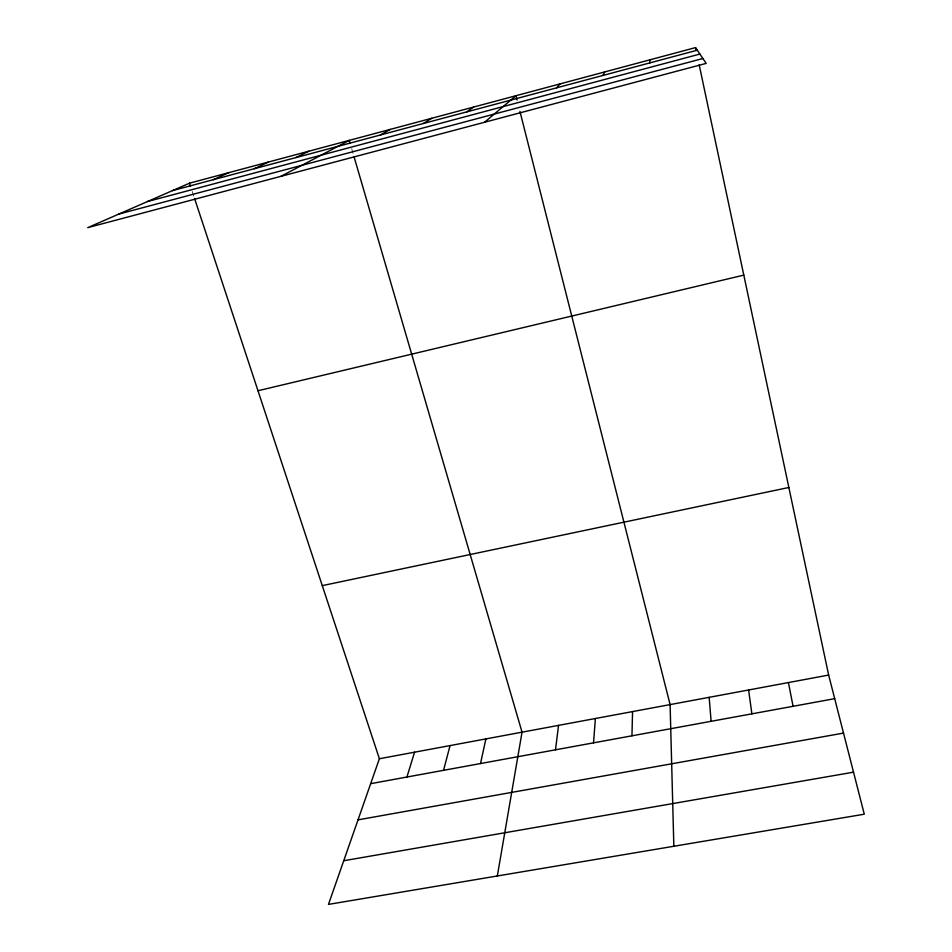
<?xml version="1.0" encoding="UTF-8"?>
<svg xmlns="http://www.w3.org/2000/svg" width="952" height="952" viewBox="0 0 952 952"><rect width="100%" height="100%" fill="white"/><g stroke="black" fill="none" stroke-linecap="round" stroke-linejoin="round"><path stroke-width="0.71" stroke-dasharray="4.76 3.57" d="M192.268 191.519L194.101 197.076M351.693 148.702L353.311 154.26"/><path stroke-width="1.43" d="M649.835 62.903L649.871 59.833M631.949 735.813L632.568 711.596M593.536 742.846L595.381 718.522M555.504 749.819L558.538 725.376M497.337 875.971L522.041 732.171L354.12 157.032M480.51 763.552L485.877 738.907M443.549 770.323L450.058 745.583M406.932 777.034L414.56 752.187M194.565 198.468L379.384 758.744L328.476 904.4L864.285 814.21L828.656 675.075L699.184 64.819M602.925 75.458L604.734 71.924M556.575 87.858L560.109 83.883M484.58 122.249L515.972 95.712L517.067 100.008M466.813 111.872L473.62 107.052M423.354 123.498L431.72 118.286M380.372 134.994L390.272 129.389M280.947 176.334L349.265 140.372L350.074 143.157M295.846 157.615L308.686 151.249M254.279 168.742L268.547 162.007M213.153 179.738L228.825 172.645M189.519 183.177L87.715 227.659L706.182 63.391L695.531 47.6L189.519 183.177L190.436 185.961M172.49 190.614L697.292 50.206M147.477 201.55L699.887 54.062M118.821 214.069L702.897 58.512M257.992 390.737L743.798 275.116M322.276 585.635L788.851 487.483M379.384 758.744L828.656 675.075M370.661 783.674L834.702 698.673M358.023 819.862L843.508 733.088M343.732 860.739L853.516 772.179M519.959 111.455L670.101 704.599L673.849 846.257M695.531 47.6L696.138 50.468M788.423 682.572L793.076 706.301M748.593 689.986L751.89 713.845M709.157 697.328L711.108 721.318"/></g></svg>
